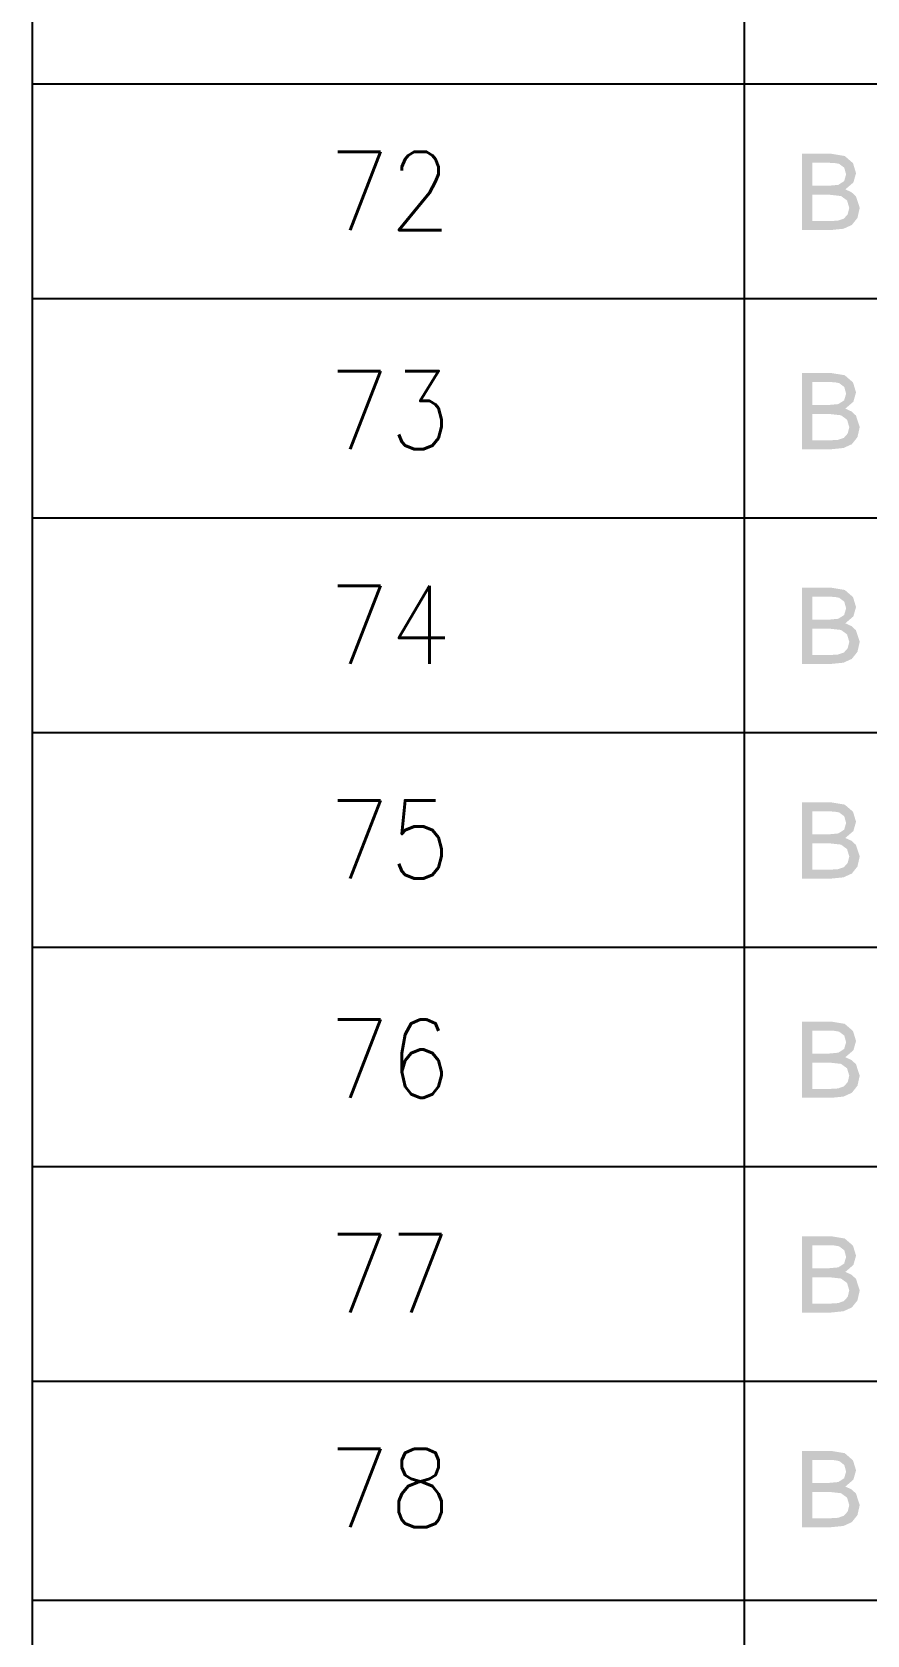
# Model space of a CAD drawing. Header units: millimetres. Extents: x 0 to 420, y 0 to 297.
# Drawn here: x 28.91 to 36.66, y 85.45 to 100.3 of the extents above; entities that cross this region are included whole.
import ezdxf

# ---------------------------------------------------------------- set-up
doc = ezdxf.new("R2010")
doc.units = ezdxf.units.MM
doc.layers.get('0').update_dxf_attribs({"linetype": 'CONTINUOUS'})
doc.styles.get("Standard").update_dxf_attribs({"font": 'STANDARD'})

msp = doc.modelspace()

# ---------------------------------------------------------------- hatches: boundary and pattern name
at = {"true_color": 0x0000fb}
h = msp.add_hatch(color=0, dxfattribs=at)
h.paths.add_polyline_path([(36.055542, 98.467333), (36.055542, 99.174542), (36.321228, 99.174542), (36.450763, 99.153045), (36.527382, 99.086899), (36.555494, 98.993744), (36.530689, 98.907754), (36.456275, 98.843813), (36.513051, 98.817768), (36.554943, 98.779321), (36.589669, 98.672385), (36.568723, 98.579781), (36.516909, 98.514186), (36.439188, 98.478908), (36.325086, 98.467333)], flags=0)
h.paths.add_polyline_path([(36.149248, 98.877437), (36.301935, 98.877437), (36.391232, 98.885705), (36.445251, 98.920432), (36.463441, 98.982719), (36.446353, 99.044455), (36.397847, 99.080836), (36.355265, 99.088277), (36.29036, 99.090757), (36.149248, 99.090757)], flags=0)
h.paths.add_polyline_path([(36.149248, 98.550566), (36.325086, 98.550566), (36.389027, 98.554425), (36.443046, 98.573166), (36.478324, 98.612854), (36.492656, 98.672385), (36.472261, 98.741287), (36.416037, 98.782077), (36.312959, 98.793652), (36.149248, 98.793652)], flags=0)
h = msp.add_hatch(color=0, dxfattribs=at)
h.paths.add_polyline_path([(36.055542, 96.435333), (36.055542, 97.142542), (36.321228, 97.142542), (36.450763, 97.121045), (36.527382, 97.054899), (36.555494, 96.961744), (36.530689, 96.875754), (36.456275, 96.811813), (36.513051, 96.785768), (36.554943, 96.747321), (36.589669, 96.640385), (36.568723, 96.547781), (36.516909, 96.482186), (36.439188, 96.446908), (36.325086, 96.435333)], flags=0)
h.paths.add_polyline_path([(36.149248, 96.845437), (36.301935, 96.845437), (36.391232, 96.853705), (36.445251, 96.888432), (36.463441, 96.950719), (36.446353, 97.012455), (36.397847, 97.048836), (36.355265, 97.056277), (36.29036, 97.058757), (36.149248, 97.058757)], flags=0)
h.paths.add_polyline_path([(36.149248, 96.518566), (36.325086, 96.518566), (36.389027, 96.522425), (36.443046, 96.541166), (36.478324, 96.580854), (36.492656, 96.640385), (36.472261, 96.709287), (36.416037, 96.750077), (36.312959, 96.761652), (36.149248, 96.761652)], flags=0)
h = msp.add_hatch(color=0, dxfattribs=at)
h.paths.add_polyline_path([(36.055542, 94.445666), (36.055542, 95.152875), (36.321228, 95.152875), (36.450763, 95.131378), (36.527382, 95.065232), (36.555494, 94.972077), (36.530689, 94.886087), (36.456275, 94.822146), (36.513051, 94.796101), (36.554943, 94.757654), (36.589669, 94.650718), (36.568723, 94.558114), (36.516909, 94.49252), (36.439188, 94.457242), (36.325086, 94.445666)], flags=0)
h.paths.add_polyline_path([(36.149248, 94.85577), (36.301935, 94.85577), (36.391232, 94.864039), (36.445251, 94.898765), (36.463441, 94.961053), (36.446353, 95.022789), (36.397847, 95.059169), (36.355265, 95.06661), (36.29036, 95.069091), (36.149248, 95.069091)], flags=0)
h.paths.add_polyline_path([(36.149248, 94.5289), (36.325086, 94.5289), (36.389027, 94.532758), (36.443046, 94.5515), (36.478324, 94.591187), (36.492656, 94.650718), (36.472261, 94.71962), (36.416037, 94.76041), (36.312959, 94.771986), (36.149248, 94.771986)], flags=0)
h = msp.add_hatch(color=0, dxfattribs=at)
h.paths.add_polyline_path([(36.055542, 92.456), (36.055542, 93.163209), (36.321228, 93.163209), (36.450763, 93.141711), (36.527382, 93.075566), (36.555494, 92.98241), (36.530689, 92.896421), (36.456275, 92.83248), (36.513051, 92.806435), (36.554943, 92.767987), (36.589669, 92.661052), (36.568723, 92.568448), (36.516909, 92.502853), (36.439188, 92.467575), (36.325086, 92.456)], flags=0)
h.paths.add_polyline_path([(36.149248, 92.866104), (36.301935, 92.866104), (36.391232, 92.874372), (36.445251, 92.909099), (36.463441, 92.971386), (36.446353, 93.033122), (36.397847, 93.069502), (36.355265, 93.076944), (36.29036, 93.079424), (36.149248, 93.079424)], flags=0)
h.paths.add_polyline_path([(36.149248, 92.539233), (36.325086, 92.539233), (36.389027, 92.543092), (36.443046, 92.561833), (36.478324, 92.60152), (36.492656, 92.661052), (36.472261, 92.729954), (36.416037, 92.770744), (36.312959, 92.782319), (36.149248, 92.782319)], flags=0)
h = msp.add_hatch(color=0, dxfattribs=at)
h.paths.add_polyline_path([(36.055542, 90.424), (36.055542, 91.131209), (36.321228, 91.131209), (36.450763, 91.109711), (36.527382, 91.043566), (36.555494, 90.95041), (36.530689, 90.864421), (36.456275, 90.80048), (36.513051, 90.774435), (36.554943, 90.735987), (36.589669, 90.629052), (36.568723, 90.536448), (36.516909, 90.470853), (36.439188, 90.435575), (36.325086, 90.424)], flags=0)
h.paths.add_polyline_path([(36.149248, 90.834104), (36.301935, 90.834104), (36.391232, 90.842372), (36.445251, 90.877099), (36.463441, 90.939386), (36.446353, 91.001122), (36.397847, 91.037502), (36.355265, 91.044944), (36.29036, 91.047424), (36.149248, 91.047424)], flags=0)
h.paths.add_polyline_path([(36.149248, 90.507233), (36.325086, 90.507233), (36.389027, 90.511092), (36.443046, 90.529833), (36.478324, 90.56952), (36.492656, 90.629052), (36.472261, 90.697954), (36.416037, 90.738744), (36.312959, 90.750319), (36.149248, 90.750319)], flags=0)
h = msp.add_hatch(color=0, dxfattribs=at)
h.paths.add_polyline_path([(36.055542, 88.434333), (36.055542, 89.141542), (36.321228, 89.141542), (36.450763, 89.120045), (36.527382, 89.053899), (36.555494, 88.960744), (36.530689, 88.874754), (36.456275, 88.810813), (36.513051, 88.784768), (36.554943, 88.746321), (36.589669, 88.639385), (36.568723, 88.546781), (36.516909, 88.481186), (36.439188, 88.445909), (36.325086, 88.434333)], flags=0)
h.paths.add_polyline_path([(36.149248, 88.844437), (36.301935, 88.844437), (36.391232, 88.852705), (36.445251, 88.887432), (36.463441, 88.949719), (36.446353, 89.011455), (36.397847, 89.047836), (36.355265, 89.055277), (36.29036, 89.057757), (36.149248, 89.057757)], flags=0)
h.paths.add_polyline_path([(36.149248, 88.517566), (36.325086, 88.517566), (36.389027, 88.521425), (36.443046, 88.540166), (36.478324, 88.579854), (36.492656, 88.639385), (36.472261, 88.708287), (36.416037, 88.749077), (36.312959, 88.760652), (36.149248, 88.760652)], flags=0)
h = msp.add_hatch(color=0, dxfattribs=at)
h.paths.add_polyline_path([(36.055542, 86.444666), (36.055542, 87.151876), (36.321228, 87.151876), (36.450763, 87.130378), (36.527382, 87.064232), (36.555494, 86.971077), (36.530689, 86.885087), (36.456275, 86.821146), (36.513051, 86.795101), (36.554943, 86.756654), (36.589669, 86.649718), (36.568723, 86.557114), (36.516909, 86.49152), (36.439188, 86.456242), (36.325086, 86.444666)], flags=0)
h.paths.add_polyline_path([(36.149248, 86.85477), (36.301935, 86.85477), (36.391232, 86.863039), (36.445251, 86.897765), (36.463441, 86.960053), (36.446353, 87.021789), (36.397847, 87.058169), (36.355265, 87.06561), (36.29036, 87.068091), (36.149248, 87.068091)], flags=0)
h.paths.add_polyline_path([(36.149248, 86.5279), (36.325086, 86.5279), (36.389027, 86.531758), (36.443046, 86.5505), (36.478324, 86.590187), (36.492656, 86.649718), (36.472261, 86.71862), (36.416037, 86.75941), (36.312959, 86.770986), (36.149248, 86.770986)], flags=0)

# ---------------------------------------------------------------- linework, layer by layer
at = {"color": 0, "true_color": 0x000007}
for points in [[(28.913668, 246.422332), (28.913668, 39.708667)], [(35.517668, 246.422332), (35.517668, 39.708667)], [(28.913668, 99.822), (77.681668, 99.822)], [(28.913668, 97.832333), (77.681668, 97.832333)], [(28.913668, 95.800333), (77.681668, 95.800333)], [(28.913668, 93.810666), (77.681668, 93.810666)], [(28.913668, 91.821), (77.681668, 91.821)], [(28.913668, 89.789), (77.681668, 89.789)], [(28.913668, 87.799333), (77.681668, 87.799333)], [(28.913668, 85.767333), (77.681668, 85.767333)]]:
    msp.add_lwpolyline(points, dxfattribs=at)

# ---------------------------------------------------------------- texts
at = {"color": 0, "true_color": 0x0000fb, "char_height": 0.724708, "attachment_point": 1}
for s, insert, width in [('72', (31.665335, 99.192048), 0.88575423), ('73', (31.665335, 97.160045), 0.88575423), ('74', (31.665335, 95.170382), 0.96627736), ('75', (31.665335, 93.180701), 0.88575423), ('76', (31.665335, 91.148715), 0.88575423), ('77', (31.665335, 89.159035), 0.88575423), ('78', (31.665335, 87.169371), 0.88575423)]:
    msp.add_mtext(s, dxfattribs=dict(at, insert=insert, width=width))

doc.saveas('drawing.dxf')
